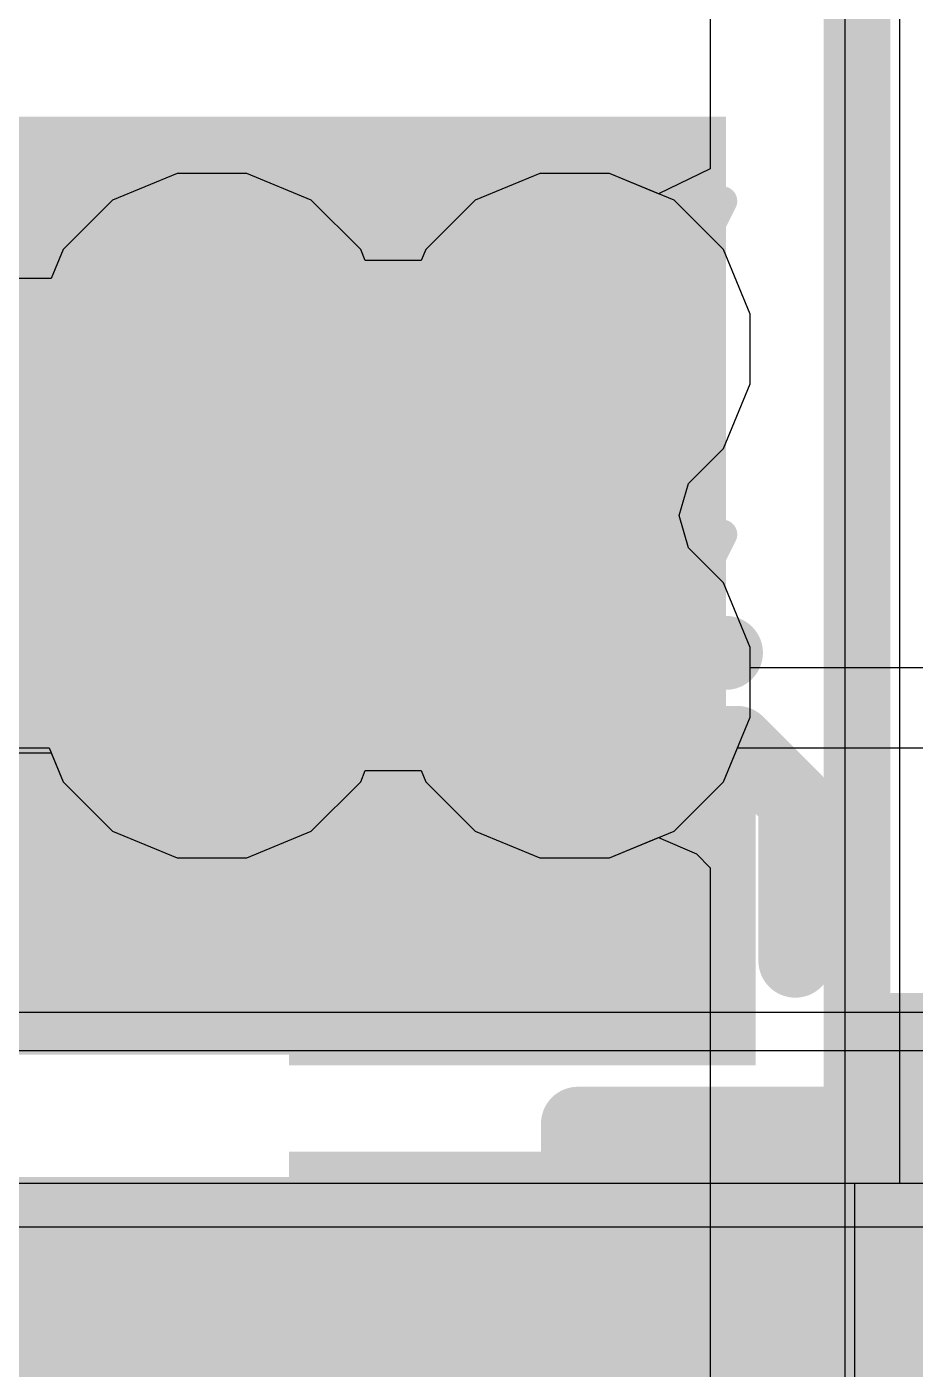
# Model space of a CAD drawing. Header units: inches. Extents: x -6 to 284, y -12 to 154.
# Drawn here: x 14.631 to 16.158, y -2.757 to -0.451 of the extents above; entities that cross this region are included whole.
import ezdxf

# ---------------------------------------------------------------- set-up
doc = ezdxf.new("R2010")
doc.units = ezdxf.units.IN
for name, color, linetype in [('Bottom Layer', 5, 'Continuous'), ('Bottom Overlay', 54, 'Continuous'), ('Bottom Paste', 16, 'Continuous'), ('Bottom Solder', 6, 'Continuous'), ('Drill Drawing', 1, 'Continuous'), ('GND-1', 16, 'Continuous'), ('GND-2', 90, 'Continuous'), ('GND-3', 216, 'Continuous'), ('GND-4', 54, 'Continuous'), ('PWR-1', 156, 'Continuous'), ('PWR-2', 130, 'Continuous'), ('Signal L1', 76, 'Continuous'), ('Signal L2', 6, 'Continuous'), ('Top Layer', 1, 'Continuous'), ('Top Overlay', 2, 'Continuous'), ('Top Paste', 8, 'Continuous'), ('Top Solder', 216, 'Continuous'), ('Via Holes', 16, 'Continuous')]:
    doc.layers.add(name, color=color, linetype=linetype)

# ---------------------------------------------------------------- blocks, each defined once
blk = doc.blocks.new('R___0402_38')
at = {"layer": 'Top Layer'}
for points in [[(-0.6985, -0.3175), (-0.6985, 0.3175), (-0.2412999999999999, 0.3175), (-0.2413, -0.3175)], [(0.2412999999999999, -0.3175), (0.2413, 0.3175), (0.6985, 0.3175), (0.6985, -0.3175)]]:
    blk.add_hatch(color=1, dxfattribs=at).paths.add_polyline_path(points)
at = {"layer": 'Top Paste'}
for points in [[(-0.6985, -0.3175), (-0.6985, 0.3175), (-0.2412999999999999, 0.3175), (-0.2413, -0.3175)], [(0.2412999999999999, -0.3175), (0.2413, 0.3175), (0.6985, 0.3175), (0.6985, -0.3175)]]:
    blk.add_hatch(color=8, dxfattribs=at).paths.add_polyline_path(points)
at = {"layer": 'Top Solder'}
for points in [[(-0.75350116, -0.37250116), (-0.75350116, 0.37250116), (-0.1862988399999999, 0.37250116), (-0.18629884, -0.37250116)], [(0.1862988399999999, -0.37250116), (0.18629884, 0.37250116), (0.75350116, 0.37250116), (0.75350116, -0.37250116)]]:
    blk.add_hatch(color=216, dxfattribs=at).paths.add_polyline_path(points)
at = {"layer": 'Top Overlay'}
for points in [[(-0.7874, 0.4064, 0.127, 0.127, 0), (0.7874, 0.4064, 0.127, 0.127, 0)], [(-0.7874, -0.4064, 0.127, 0.127, 0), (-0.7874, 0.4064, 0.127, 0.127, 0)], [(0.7874, -0.4064, 0.127, 0.127, 0), (0.7874, 0.4064, 0.127, 0.127, 0)], [(-0.7874, -0.4064, 0.127, 0.127, 0), (0.7874, -0.4064, 0.127, 0.127, 0)], [(-0.8128, -0.4318, 0.0032258, 0.0032258, 0), (0.8128, -0.4318, 0.0032258, 0.0032258, 0)]]:
    blk.add_lwpolyline(points, format="xyseb", dxfattribs=at)
for points in [[(-0.8191499999999999, 0.4064, 0.0635, 0.0635, 1), (-0.7556499999999999, 0.4064, 0.0635, 0.0635, 1)], [(-0.8191499999999999, 0.4064, 0.0635, 0.0635, 1), (-0.7556499999999999, 0.4064, 0.0635, 0.0635, 1)], [(0.7556499999999999, 0.4064, 0.0635, 0.0635, 1), (0.8191499999999999, 0.4064, 0.0635, 0.0635, 1)], [(0.7556499999999999, 0.4064, 0.0635, 0.0635, 1), (0.8191499999999999, 0.4064, 0.0635, 0.0635, 1)], [(-0.8191499999999999, -0.4064, 0.0635, 0.0635, 1), (-0.7556499999999999, -0.4064, 0.0635, 0.0635, 1)], [(-0.8191499999999999, -0.4064, 0.0635, 0.0635, 1), (-0.7556499999999999, -0.4064, 0.0635, 0.0635, 1)], [(0.7556499999999999, -0.4064, 0.0635, 0.0635, 1), (0.8191499999999999, -0.4064, 0.0635, 0.0635, 1)], [(0.7556499999999999, -0.4064, 0.0635, 0.0635, 1), (0.8191499999999999, -0.4064, 0.0635, 0.0635, 1)], [(-0.81360518, -0.4318, 0.0016129, 0.0016129, 1), (-0.8119948199999999, -0.4318, 0.0016129, 0.0016129, 1)], [(0.8119948199999999, -0.4318, 0.0016129, 0.0016129, 1), (0.81360518, -0.4318, 0.0016129, 0.0016129, 1)]]:
    blk.add_lwpolyline(points, format="xyseb", close=True, dxfattribs=at)
blk = doc.blocks.new('DFN1006_2L__B__D____________251')
at = {"layer": 'Top Layer'}
for points in [[(-0.5249925999999999, 0.3499993), (-0.1249934, 0.3499993), (-0.1249934, -0.3499993), (-0.5249925999999999, -0.3499993)], [(0.1249934, 0.3499993), (0.5249925999999999, 0.3499993), (0.5249925999999999, -0.3499993), (0.1249934, -0.3499993)]]:
    blk.add_hatch(color=1, dxfattribs=at).paths.add_polyline_path(points)
at = {"layer": 'Top Paste'}
for points in [[(-0.5249925999999999, 0.3499993), (-0.1249934, 0.3499993), (-0.1249934, -0.3499993), (-0.5249925999999999, -0.3499993)], [(0.1249934, 0.3499993), (0.5249925999999999, 0.3499993), (0.5249925999999999, -0.3499993), (0.1249934, -0.3499993)]]:
    blk.add_hatch(color=8, dxfattribs=at).paths.add_polyline_path(points)
at = {"layer": 'Top Solder'}
for points in [[(-0.5757926, 0.4007992999999999), (-0.07419339999999999, 0.4007992999999999), (-0.07419339999999999, -0.4007992999999999), (-0.5757926, -0.4007992999999999)], [(0.07419339999999999, 0.4007992999999999), (0.5757926, 0.4007992999999999), (0.5757926, -0.4007992999999999), (0.07419339999999999, -0.4007992999999999)]]:
    blk.add_hatch(color=216, dxfattribs=at).paths.add_polyline_path(points)
at = {"layer": 'Top Overlay'}
for points in [[(-0.6283451999999999, 0.3691382, 0.127, 0.127, 0), (-0.5283199999999999, 0.4691634, 0.127, 0.127, 0)], [(-0.498348, 0.4691634, 0.127, 0.127, 0), (-0.5283199999999999, 0.4691634, 0.127, 0.127, 0)], [(-0.254, 0.4691634, 0.127, 0.127, 0), (-0.498348, 0.4691634, 0.127, 0.127, 0)], [(0.498348, 0.4691634, 0.127, 0.127, 0), (0.254, 0.4691634, 0.127, 0.127, 0)], [(0.5283199999999999, 0.4691634, 0.127, 0.127, 0), (0.498348, 0.4691634, 0.127, 0.127, 0)], [(0.6283451999999999, 0.3691382, 0.127, 0.127, 0), (0.5283199999999999, 0.4691634, 0.127, 0.127, 0)], [(-0.6283451999999999, -0.3691382, 0.127, 0.127, 0), (-0.6283451999999999, 0.3691382, 0.127, 0.127, 0)], [(0.6283451999999999, -0.3691382, 0.127, 0.127, 0), (0.6283451999999999, 0.3691382, 0.127, 0.127, 0)], [(-0.782955, -0.4099813999999999, 0.127, 0.127, 0), (-0.782955, 0.3500374, 0.127, 0.127, 0)], [(0.782955, -0.4099813999999999, 0.127, 0.127, 0), (0.782955, 0.3500374, 0.127, 0.127, 0)], [(-0.5283199999999999, -0.4691634, 0.127, 0.127, 0), (-0.6283451999999999, -0.3691382, 0.127, 0.127, 0)], [(0.5283199999999999, -0.4691634, 0.127, 0.127, 0), (0.6283451999999999, -0.3691382, 0.127, 0.127, 0)], [(-0.254, -0.4691634, 0.127, 0.127, 0), (-0.5283199999999999, -0.4691634, 0.127, 0.127, 0)], [(0.5283199999999999, -0.4691634, 0.127, 0.127, 0), (0.254, -0.4691634, 0.127, 0.127, 0)]]:
    blk.add_lwpolyline(points, format="xyseb", dxfattribs=at)
for points in [[(-0.56007, 0.4691634, 0.0635, 0.0635, 1), (-0.49657, 0.4691634, 0.0635, 0.0635, 1)], [(-0.56007, 0.4691634, 0.0635, 0.0635, 1), (-0.49657, 0.4691634, 0.0635, 0.0635, 1)], [(-0.530098, 0.4691634, 0.0635, 0.0635, 1), (-0.466598, 0.4691634, 0.0635, 0.0635, 1)], [(-0.530098, 0.4691634, 0.0635, 0.0635, 1), (-0.466598, 0.4691634, 0.0635, 0.0635, 1)], [(-0.2857499999999999, 0.4691634, 0.0635, 0.0635, 1), (-0.22225, 0.4691634, 0.0635, 0.0635, 1)], [(0.22225, 0.4691634, 0.0635, 0.0635, 1), (0.2857499999999999, 0.4691634, 0.0635, 0.0635, 1)], [(0.466598, 0.4691634, 0.0635, 0.0635, 1), (0.530098, 0.4691634, 0.0635, 0.0635, 1)], [(0.466598, 0.4691634, 0.0635, 0.0635, 1), (0.530098, 0.4691634, 0.0635, 0.0635, 1)], [(0.49657, 0.4691634, 0.0635, 0.0635, 1), (0.56007, 0.4691634, 0.0635, 0.0635, 1)], [(0.49657, 0.4691634, 0.0635, 0.0635, 1), (0.56007, 0.4691634, 0.0635, 0.0635, 1)], [(-0.6600952, 0.3691382, 0.0635, 0.0635, 1), (-0.5965951999999999, 0.3691382, 0.0635, 0.0635, 1)], [(-0.6600952, 0.3691382, 0.0635, 0.0635, 1), (-0.5965951999999999, 0.3691382, 0.0635, 0.0635, 1)], [(0.5965951999999999, 0.3691382, 0.0635, 0.0635, 1), (0.6600952, 0.3691382, 0.0635, 0.0635, 1)], [(0.5965951999999999, 0.3691382, 0.0635, 0.0635, 1), (0.6600952, 0.3691382, 0.0635, 0.0635, 1)], [(-0.8147049999999999, 0.3500374, 0.0635, 0.0635, 1), (-0.751205, 0.3500374, 0.0635, 0.0635, 1)], [(0.751205, 0.3500374, 0.0635, 0.0635, 1), (0.8147049999999999, 0.3500374, 0.0635, 0.0635, 1)], [(-0.6600952, -0.3691382, 0.0635, 0.0635, 1), (-0.5965951999999999, -0.3691382, 0.0635, 0.0635, 1)], [(-0.6600952, -0.3691382, 0.0635, 0.0635, 1), (-0.5965951999999999, -0.3691382, 0.0635, 0.0635, 1)], [(0.5965951999999999, -0.3691382, 0.0635, 0.0635, 1), (0.6600952, -0.3691382, 0.0635, 0.0635, 1)], [(0.5965951999999999, -0.3691382, 0.0635, 0.0635, 1), (0.6600952, -0.3691382, 0.0635, 0.0635, 1)], [(-0.8147049999999999, -0.4099813999999999, 0.0635, 0.0635, 1), (-0.751205, -0.4099813999999999, 0.0635, 0.0635, 1)], [(0.751205, -0.4099813999999999, 0.0635, 0.0635, 1), (0.8147049999999999, -0.4099813999999999, 0.0635, 0.0635, 1)], [(-0.56007, -0.4691634, 0.0635, 0.0635, 1), (-0.49657, -0.4691634, 0.0635, 0.0635, 1)], [(-0.56007, -0.4691634, 0.0635, 0.0635, 1), (-0.49657, -0.4691634, 0.0635, 0.0635, 1)], [(-0.2857499999999999, -0.4691634, 0.0635, 0.0635, 1), (-0.22225, -0.4691634, 0.0635, 0.0635, 1)], [(0.22225, -0.4691634, 0.0635, 0.0635, 1), (0.2857499999999999, -0.4691634, 0.0635, 0.0635, 1)], [(0.49657, -0.4691634, 0.0635, 0.0635, 1), (0.56007, -0.4691634, 0.0635, 0.0635, 1)], [(0.49657, -0.4691634, 0.0635, 0.0635, 1), (0.56007, -0.4691634, 0.0635, 0.0635, 1)]]:
    blk.add_lwpolyline(points, format="xyseb", close=True, dxfattribs=at)
blk = doc.blocks.new('C___0402_B_426')
at = {"layer": 'Bottom Layer'}
for points in [[(-0.2413, 0.3175), (-0.2412999999999999, -0.3175), (-0.6985, -0.3175), (-0.6985, 0.3175)], [(0.6985, 0.3175), (0.6985, -0.3175), (0.2413, -0.3175), (0.2412999999999999, 0.3175)]]:
    blk.add_hatch(color=5, dxfattribs=at).paths.add_polyline_path(points)
at = {"layer": 'Bottom Paste'}
for points in [[(-0.2413, 0.3175), (-0.2412999999999999, -0.3175), (-0.6985, -0.3175), (-0.6985, 0.3175)], [(0.6985, 0.3175), (0.6985, -0.3175), (0.2413, -0.3175), (0.2412999999999999, 0.3175)]]:
    blk.add_hatch(color=16, dxfattribs=at).paths.add_polyline_path(points)
at = {"layer": 'Bottom Solder'}
for points in [[(-0.18130012, 0.37749988), (-0.18130012, -0.37749988), (-0.7584998799999999, -0.37749988), (-0.7584998799999999, 0.37749988)], [(0.7584998799999999, 0.37749988), (0.7584998799999999, -0.37749988), (0.18130012, -0.37749988), (0.18130012, 0.37749988)]]:
    blk.add_hatch(color=6, dxfattribs=at).paths.add_polyline_path(points)
at = {"layer": 'Bottom Overlay'}
for points in [[(-0.27940254, 0.40640254, 0.127, 0.127, 0), (-0.7874, 0.4064, 0.127, 0.127, 0)], [(-0.7874, 0.4064, 0.127, 0.127, 0), (-0.7874, -0.4064, 0.127, 0.127, 0)], [(0.27940254, 0.40640254, 0.127, 0.127, 0), (0.7874, 0.4064, 0.127, 0.127, 0)], [(0.7874, 0.4064, 0.127, 0.127, 0), (0.7874, -0.4064, 0.127, 0.127, 0)], [(-0.7874, -0.4064, 0.127, 0.127, 0), (-0.27940254, -0.40640254, 0.127, 0.127, 0)], [(0.7874, -0.4064, 0.127, 0.127, 0), (0.27940254, -0.40640254, 0.127, 0.127, 0)]]:
    blk.add_lwpolyline(points, format="xyseb", dxfattribs=at)
for points in [[(-0.8191499999999999, 0.4064, 0.0635, 0.0635, 1), (-0.7556499999999999, 0.4064, 0.0635, 0.0635, 1)], [(-0.8191499999999999, 0.4064, 0.0635, 0.0635, 1), (-0.7556499999999999, 0.4064, 0.0635, 0.0635, 1)], [(-0.31115254, 0.40640254, 0.0635, 0.0635, 1), (-0.24765254, 0.40640254, 0.0635, 0.0635, 1)], [(0.24765254, 0.40640254, 0.0635, 0.0635, 1), (0.31115254, 0.40640254, 0.0635, 0.0635, 1)], [(0.7556499999999999, 0.4064, 0.0635, 0.0635, 1), (0.8191499999999999, 0.4064, 0.0635, 0.0635, 1)], [(0.7556499999999999, 0.4064, 0.0635, 0.0635, 1), (0.8191499999999999, 0.4064, 0.0635, 0.0635, 1)], [(-0.8191499999999999, -0.4064, 0.0635, 0.0635, 1), (-0.7556499999999999, -0.4064, 0.0635, 0.0635, 1)], [(-0.8191499999999999, -0.4064, 0.0635, 0.0635, 1), (-0.7556499999999999, -0.4064, 0.0635, 0.0635, 1)], [(-0.31115254, -0.40640254, 0.0635, 0.0635, 1), (-0.24765254, -0.40640254, 0.0635, 0.0635, 1)], [(0.24765254, -0.40640254, 0.0635, 0.0635, 1), (0.31115254, -0.40640254, 0.0635, 0.0635, 1)], [(0.7556499999999999, -0.4064, 0.0635, 0.0635, 1), (0.8191499999999999, -0.4064, 0.0635, 0.0635, 1)], [(0.7556499999999999, -0.4064, 0.0635, 0.0635, 1), (0.8191499999999999, -0.4064, 0.0635, 0.0635, 1)]]:
    blk.add_lwpolyline(points, format="xyseb", close=True, dxfattribs=at)

msp = doc.modelspace()

# ---------------------------------------------------------------- hatches: boundary and pattern name
at = {"layer": 'Bottom Layer'}
h = msp.add_hatch(color=5, dxfattribs=at)
edge = h.paths.add_edge_path()
edge.add_arc((14.94904808, -1.00405184), 0.1999996, 0, 360)
h = msp.add_hatch(color=5, dxfattribs=at)
edge = h.paths.add_edge_path()
edge.add_arc((15.57246314, -1.00405184), 0.1999996, 0, 360)
h = msp.add_hatch(color=5, dxfattribs=at)
edge = h.paths.add_edge_path()
edge.add_arc((14.94904808, -1.5766669), 0.1999996, 0, 360)
h = msp.add_hatch(color=5, dxfattribs=at)
edge = h.paths.add_edge_path()
edge.add_arc((15.57246314, -1.5766669), 0.1999996, 0, 360)
at = {"layer": 'GND-1'}
h = msp.add_hatch(color=16, dxfattribs=at)
edge = h.paths.add_edge_path()
edge.add_arc((14.94904808, -1.00405184), 0.1999996, 0, 360)
h = msp.add_hatch(color=16, dxfattribs=at)
edge = h.paths.add_edge_path()
edge.add_arc((15.57246314, -1.00405184), 0.1999996, 0, 360)
h = msp.add_hatch(color=16, dxfattribs=at)
edge = h.paths.add_edge_path()
edge.add_arc((14.94904808, -1.5766669), 0.1999996, 0, 360)
h = msp.add_hatch(color=16, dxfattribs=at)
edge = h.paths.add_edge_path()
edge.add_arc((15.57246314, -1.5766669), 0.1999996, 0, 360)
at = {"layer": 'GND-2'}
h = msp.add_hatch(color=90, dxfattribs=at)
edge = h.paths.add_edge_path()
edge.add_arc((14.94904808, -1.00405184), 0.1999996, 0, 360)
h = msp.add_hatch(color=90, dxfattribs=at)
edge = h.paths.add_edge_path()
edge.add_arc((15.57246314, -1.00405184), 0.1999996, 0, 360)
h = msp.add_hatch(color=90, dxfattribs=at)
edge = h.paths.add_edge_path()
edge.add_arc((14.94904808, -1.5766669), 0.1999996, 0, 360)
h = msp.add_hatch(color=90, dxfattribs=at)
edge = h.paths.add_edge_path()
edge.add_arc((15.57246314, -1.5766669), 0.1999996, 0, 360)
at = {"layer": 'GND-3'}
h = msp.add_hatch(color=216, dxfattribs=at)
edge = h.paths.add_edge_path()
edge.add_arc((14.94904808, -1.00405184), 0.1999996, 0, 360)
h = msp.add_hatch(color=216, dxfattribs=at)
edge = h.paths.add_edge_path()
edge.add_arc((15.57246314, -1.00405184), 0.1999996, 0, 360)
h = msp.add_hatch(color=216, dxfattribs=at)
edge = h.paths.add_edge_path()
edge.add_arc((14.94904808, -1.5766669), 0.1999996, 0, 360)
h = msp.add_hatch(color=216, dxfattribs=at)
edge = h.paths.add_edge_path()
edge.add_arc((15.57246314, -1.5766669), 0.1999996, 0, 360)
at = {"layer": 'GND-4'}
h = msp.add_hatch(color=54, dxfattribs=at)
edge = h.paths.add_edge_path()
edge.add_arc((14.94904808, -1.00405184), 0.1999996, 0, 360)
h = msp.add_hatch(color=54, dxfattribs=at)
edge = h.paths.add_edge_path()
edge.add_arc((15.57246314, -1.00405184), 0.1999996, 0, 360)
h = msp.add_hatch(color=54, dxfattribs=at)
edge = h.paths.add_edge_path()
edge.add_arc((14.94904808, -1.5766669), 0.1999996, 0, 360)
h = msp.add_hatch(color=54, dxfattribs=at)
edge = h.paths.add_edge_path()
edge.add_arc((15.57246314, -1.5766669), 0.1999996, 0, 360)
at = {"layer": 'PWR-1'}
h = msp.add_hatch(color=156, dxfattribs=at)
edge = h.paths.add_edge_path()
edge.add_arc((14.94904808, -1.00405184), 0.1999996, 0, 360)
h = msp.add_hatch(color=156, dxfattribs=at)
edge = h.paths.add_edge_path()
edge.add_arc((15.57246314, -1.00405184), 0.1999996, 0, 360)
h = msp.add_hatch(color=156, dxfattribs=at)
edge = h.paths.add_edge_path()
edge.add_arc((14.94904808, -1.5766669), 0.1999996, 0, 360)
h = msp.add_hatch(color=156, dxfattribs=at)
edge = h.paths.add_edge_path()
edge.add_arc((15.57246314, -1.5766669), 0.1999996, 0, 360)
at = {"layer": 'PWR-2'}
h = msp.add_hatch(color=130, dxfattribs=at)
edge = h.paths.add_edge_path()
edge.add_arc((14.94904808, -1.00405184), 0.1999996, 0, 360)
h = msp.add_hatch(color=130, dxfattribs=at)
edge = h.paths.add_edge_path()
edge.add_arc((15.57246314, -1.00405184), 0.1999996, 0, 360)
h = msp.add_hatch(color=130, dxfattribs=at)
edge = h.paths.add_edge_path()
edge.add_arc((14.94904808, -1.5766669), 0.1999996, 0, 360)
h = msp.add_hatch(color=130, dxfattribs=at)
edge = h.paths.add_edge_path()
edge.add_arc((15.57246314, -1.5766669), 0.1999996, 0, 360)
at = {"layer": 'Signal L1'}
h = msp.add_hatch(color=76, dxfattribs=at)
edge = h.paths.add_edge_path()
edge.add_arc((14.94904808, -1.00405184), 0.1999996, 0, 360)
h = msp.add_hatch(color=76, dxfattribs=at)
edge = h.paths.add_edge_path()
edge.add_arc((15.57246314, -1.00405184), 0.1999996, 0, 360)
h = msp.add_hatch(color=76, dxfattribs=at)
edge = h.paths.add_edge_path()
edge.add_arc((14.94904808, -1.5766669), 0.1999996, 0, 360)
h = msp.add_hatch(color=76, dxfattribs=at)
edge = h.paths.add_edge_path()
edge.add_arc((15.57246314, -1.5766669), 0.1999996, 0, 360)
at = {"layer": 'Signal L2'}
h = msp.add_hatch(color=6, dxfattribs=at)
edge = h.paths.add_edge_path()
edge.add_arc((14.94904808, -1.00405184), 0.1999996, 0, 360)
h = msp.add_hatch(color=6, dxfattribs=at)
edge = h.paths.add_edge_path()
edge.add_arc((15.57246314, -1.00405184), 0.1999996, 0, 360)
h = msp.add_hatch(color=6, dxfattribs=at)
edge = h.paths.add_edge_path()
edge.add_arc((14.94904808, -1.5766669), 0.1999996, 0, 360)
h = msp.add_hatch(color=6, dxfattribs=at)
edge = h.paths.add_edge_path()
edge.add_arc((15.57246314, -1.5766669), 0.1999996, 0, 360)
at = {"layer": 'Top Layer'}
for points in [[(11.31643914, -2.21672658), (15.83244738, -2.21672658), (15.83244738, -0.6047206599999999), (11.31643914, -0.6047206599999999)], [(11.31643914, -3.912626159999999), (15.83244738, -3.912626159999999), (15.83244738, -2.4268176), (11.31643914, -2.4268176)]]:
    msp.add_hatch(color=1, dxfattribs=at).paths.add_polyline_path(points)
h = msp.add_hatch(color=1, dxfattribs=at)
edge = h.paths.add_edge_path()
edge.add_arc((14.94904808, -1.00405184), 0.1999996, 0, 360)
h = msp.add_hatch(color=1, dxfattribs=at)
edge = h.paths.add_edge_path()
edge.add_arc((15.57246314, -1.00405184), 0.1999996, 0, 360)
h = msp.add_hatch(color=1, dxfattribs=at)
edge = h.paths.add_edge_path()
edge.add_arc((14.94904808, -1.5766669), 0.1999996, 0, 360)
h = msp.add_hatch(color=1, dxfattribs=at)
edge = h.paths.add_edge_path()
edge.add_arc((15.57246314, -1.5766669), 0.1999996, 0, 360)
at = {"layer": 'Via Holes'}
h = msp.add_hatch(color=7, dxfattribs=at)
edge = h.paths.add_edge_path()
edge.add_arc((14.94904808, -1.00405184), 0.0999998, 0, 360)
h = msp.add_hatch(color=7, dxfattribs=at)
edge = h.paths.add_edge_path()
edge.add_arc((15.57246314, -1.00405184), 0.0999998, 0, 360)
h = msp.add_hatch(color=7, dxfattribs=at)
edge = h.paths.add_edge_path()
edge.add_arc((14.94904808, -1.5766669), 0.0999998, 0, 360)
h = msp.add_hatch(color=7, dxfattribs=at)
edge = h.paths.add_edge_path()
edge.add_arc((15.57246314, -1.5766669), 0.0999998, 0, 360)

# ---------------------------------------------------------------- linework, layer by layer
at = {"layer": 'Bottom Layer'}
for p, q in [((14.88905582, -0.70245224), (14.77820514, -0.74836782)), ((15.00904034, -0.70245224), (14.88905582, -0.70245224)), ((15.11989102, -0.74836782), (15.00904034, -0.70245224)), ((15.51247088, -0.70245224), (15.4016202, -0.74836782)), ((15.6324554, -0.70245224), (15.51247088, -0.70245224)), ((15.74330608, -0.74836782), (15.6324554, -0.70245224)), ((14.77820514, -0.74836782), (14.69336406, -0.8332088999999999)), ((15.2047321, -0.8332088999999999), (15.11989102, -0.74836782)), ((15.4016202, -0.74836782), (15.31677912, -0.8332088999999999)), ((15.82814716, -0.8332088999999999), (15.74330608, -0.74836782)), ((14.69336406, -0.8332088999999999), (14.6727545, -0.8829675)), ((15.21264166, -0.85230716), (15.2047321, -0.8332088999999999)), ((15.30886956, -0.85230716), (15.21264166, -0.85230716)), ((15.31677912, -0.8332088999999999), (15.30886956, -0.85230716)), ((15.87406274, -0.9440595799999999), (15.82814716, -0.8332088999999999)), ((14.6727545, -0.8829675), (14.5765266, -0.8829675)), ((15.87406274, -1.0640441), (15.87406274, -0.9440595799999999)), ((15.82814716, -1.17489478), (15.87406274, -1.0640441)), ((15.7680406, -1.23500134), (15.82814716, -1.17489478)), ((15.75211734, -1.2903581), (15.7680406, -1.23500134)), ((15.7680406, -1.3457174), (15.75211734, -1.2903581)), ((15.82814716, -1.40582396), (15.7680406, -1.3457174)), ((15.87406274, -1.51667464), (15.82814716, -1.40582396)), ((15.87406274, -1.5519781), (15.87406274, -1.51667464)), ((16.36888014, -1.5519781), (15.87406274, -1.5519781)), ((14.5799683, -1.6894429), (14.6693128, -1.6894429)), ((14.6693128, -1.6894429), (14.69336406, -1.74750984)), ((15.82814716, -1.74750984), (15.85219842, -1.6894429)), ((15.85219842, -1.6894429), (19.87471514, -1.6894429)), ((15.2047321, -1.74750984), (15.21264166, -1.72841158)), ((15.21264166, -1.72841158), (15.30886956, -1.72841158)), ((15.30886956, -1.72841158), (15.31677912, -1.74750984)), ((14.69336406, -1.74750984), (14.77820514, -1.83235092)), ((15.11989102, -1.83235092), (15.2047321, -1.74750984)), ((15.31677912, -1.74750984), (15.4016202, -1.83235092)), ((15.74330608, -1.83235092), (15.82814716, -1.74750984)), ((14.77820514, -1.83235092), (14.88905582, -1.8782665)), ((15.00904034, -1.8782665), (15.11989102, -1.83235092)), ((15.4016202, -1.83235092), (15.51247088, -1.8782665)), ((15.6324554, -1.8782665), (15.74330608, -1.83235092)), ((14.88905582, -1.8782665), (15.00904034, -1.8782665)), ((15.51247088, -1.8782665), (15.6324554, -1.8782665))]:
    msp.add_line(p, q, dxfattribs=at)
at = {"layer": 'Drill Drawing'}
for points in [[(14.69504808, -0.7500518399999999, 0.0508, 0.0508, 0), (15.20304808, -0.7500518399999999, 0.0508, 0.0508, 0)], [(14.69504808, -0.7500518399999999, 0.0508, 0.0508, 0), (14.94904808, -1.25805184, 0.0508, 0.0508, 0)], [(14.94904808, -1.25805184, 0.0508, 0.0508, 0), (15.20304808, -0.7500518399999999, 0.0508, 0.0508, 0)], [(15.31846314, -0.7500518399999999, 0.0508, 0.0508, 0), (15.82646314, -0.7500518399999999, 0.0508, 0.0508, 0)], [(15.31846314, -0.7500518399999999, 0.0508, 0.0508, 0), (15.57246314, -1.25805184, 0.0508, 0.0508, 0)], [(15.57246314, -1.25805184, 0.0508, 0.0508, 0), (15.82646314, -0.7500518399999999, 0.0508, 0.0508, 0)], [(14.69504808, -1.3226669, 0.0508, 0.0508, 0), (15.20304808, -1.3226669, 0.0508, 0.0508, 0)], [(14.69504808, -1.3226669, 0.0508, 0.0508, 0), (14.94904808, -1.8306669, 0.0508, 0.0508, 0)], [(14.94904808, -1.8306669, 0.0508, 0.0508, 0), (15.20304808, -1.3226669, 0.0508, 0.0508, 0)], [(15.31846314, -1.3226669, 0.0508, 0.0508, 0), (15.82646314, -1.3226669, 0.0508, 0.0508, 0)], [(15.31846314, -1.3226669, 0.0508, 0.0508, 0), (15.57246314, -1.8306669, 0.0508, 0.0508, 0)], [(15.57246314, -1.8306669, 0.0508, 0.0508, 0), (15.82646314, -1.3226669, 0.0508, 0.0508, 0)]]:
    msp.add_lwpolyline(points, format="xyseb", dxfattribs=at)
for points in [[(14.68234808, -0.7500518399999999, 0.0254, 0.0254, 1), (14.70774808, -0.7500518399999999, 0.0254, 0.0254, 1)], [(14.68234808, -0.7500518399999999, 0.0254, 0.0254, 1), (14.70774808, -0.7500518399999999, 0.0254, 0.0254, 1)], [(15.19034808, -0.7500518399999999, 0.0254, 0.0254, 1), (15.21574808, -0.7500518399999999, 0.0254, 0.0254, 1)], [(15.19034808, -0.7500518399999999, 0.0254, 0.0254, 1), (15.21574808, -0.7500518399999999, 0.0254, 0.0254, 1)], [(15.30576314, -0.7500518399999999, 0.0254, 0.0254, 1), (15.33116314, -0.7500518399999999, 0.0254, 0.0254, 1)], [(15.30576314, -0.7500518399999999, 0.0254, 0.0254, 1), (15.33116314, -0.7500518399999999, 0.0254, 0.0254, 1)], [(15.81376314, -0.7500518399999999, 0.0254, 0.0254, 1), (15.83916314, -0.7500518399999999, 0.0254, 0.0254, 1)], [(15.81376314, -0.7500518399999999, 0.0254, 0.0254, 1), (15.83916314, -0.7500518399999999, 0.0254, 0.0254, 1)], [(14.93634808, -1.25805184, 0.0254, 0.0254, 1), (14.96174808, -1.25805184, 0.0254, 0.0254, 1)], [(14.93634808, -1.25805184, 0.0254, 0.0254, 1), (14.96174808, -1.25805184, 0.0254, 0.0254, 1)], [(15.55976314, -1.25805184, 0.0254, 0.0254, 1), (15.58516314, -1.25805184, 0.0254, 0.0254, 1)], [(15.55976314, -1.25805184, 0.0254, 0.0254, 1), (15.58516314, -1.25805184, 0.0254, 0.0254, 1)], [(14.68234808, -1.3226669, 0.0254, 0.0254, 1), (14.70774808, -1.3226669, 0.0254, 0.0254, 1)], [(14.68234808, -1.3226669, 0.0254, 0.0254, 1), (14.70774808, -1.3226669, 0.0254, 0.0254, 1)], [(15.19034808, -1.3226669, 0.0254, 0.0254, 1), (15.21574808, -1.3226669, 0.0254, 0.0254, 1)], [(15.19034808, -1.3226669, 0.0254, 0.0254, 1), (15.21574808, -1.3226669, 0.0254, 0.0254, 1)], [(15.30576314, -1.3226669, 0.0254, 0.0254, 1), (15.33116314, -1.3226669, 0.0254, 0.0254, 1)], [(15.30576314, -1.3226669, 0.0254, 0.0254, 1), (15.33116314, -1.3226669, 0.0254, 0.0254, 1)], [(15.81376314, -1.3226669, 0.0254, 0.0254, 1), (15.83916314, -1.3226669, 0.0254, 0.0254, 1)], [(15.81376314, -1.3226669, 0.0254, 0.0254, 1), (15.83916314, -1.3226669, 0.0254, 0.0254, 1)], [(14.93634808, -1.8306669, 0.0254, 0.0254, 1), (14.96174808, -1.8306669, 0.0254, 0.0254, 1)], [(14.93634808, -1.8306669, 0.0254, 0.0254, 1), (14.96174808, -1.8306669, 0.0254, 0.0254, 1)], [(15.55976314, -1.8306669, 0.0254, 0.0254, 1), (15.58516314, -1.8306669, 0.0254, 0.0254, 1)], [(15.55976314, -1.8306669, 0.0254, 0.0254, 1), (15.58516314, -1.8306669, 0.0254, 0.0254, 1)]]:
    msp.add_lwpolyline(points, format="xyseb", close=True, dxfattribs=at)
at = {"layer": 'GND-1'}
for p, q in [((14.88905582, -0.70245224), (14.77820514, -0.74836782)), ((15.00904034, -0.70245224), (14.88905582, -0.70245224)), ((15.11989102, -0.74836782), (15.00904034, -0.70245224)), ((15.51247088, -0.70245224), (15.4016202, -0.74836782)), ((15.6324554, -0.70245224), (15.51247088, -0.70245224)), ((15.74330608, -0.74836782), (15.6324554, -0.70245224)), ((14.77820514, -0.74836782), (14.69336406, -0.8332088999999999)), ((15.2047321, -0.8332088999999999), (15.11989102, -0.74836782)), ((15.4016202, -0.74836782), (15.31677912, -0.8332088999999999)), ((15.82814716, -0.8332088999999999), (15.74330608, -0.74836782)), ((14.69336406, -0.8332088999999999), (14.6727545, -0.8829675)), ((15.21264166, -0.85230716), (15.2047321, -0.8332088999999999)), ((15.30886956, -0.85230716), (15.21264166, -0.85230716)), ((15.31677912, -0.8332088999999999), (15.30886956, -0.85230716)), ((15.87406274, -0.9440595799999999), (15.82814716, -0.8332088999999999)), ((14.6727545, -0.8829675), (14.5765266, -0.8829675)), ((15.87406274, -1.0640441), (15.87406274, -0.9440595799999999)), ((15.82814716, -1.17489478), (15.87406274, -1.0640441)), ((15.7680406, -1.23500134), (15.82814716, -1.17489478)), ((15.75211734, -1.2903581), (15.7680406, -1.23500134)), ((15.7680406, -1.3457174), (15.75211734, -1.2903581)), ((15.82814716, -1.40582396), (15.7680406, -1.3457174)), ((15.87406274, -1.51667464), (15.82814716, -1.40582396)), ((15.87406274, -1.63665916), (15.87406274, -1.51667464)), ((15.82814716, -1.74750984), (15.87406274, -1.63665916)), ((14.5765266, -1.69775124), (14.6727545, -1.69775124)), ((14.6727545, -1.69775124), (14.69336406, -1.74750984)), ((15.2047321, -1.74750984), (15.21264166, -1.72841158)), ((15.21264166, -1.72841158), (15.30886956, -1.72841158)), ((15.30886956, -1.72841158), (15.31677912, -1.74750984)), ((14.69336406, -1.74750984), (14.77820514, -1.83235092)), ((15.11989102, -1.83235092), (15.2047321, -1.74750984)), ((15.31677912, -1.74750984), (15.4016202, -1.83235092)), ((15.74330608, -1.83235092), (15.82814716, -1.74750984)), ((14.77820514, -1.83235092), (14.88905582, -1.8782665)), ((15.00904034, -1.8782665), (15.11989102, -1.83235092)), ((15.4016202, -1.83235092), (15.51247088, -1.8782665)), ((15.6324554, -1.8782665), (15.74330608, -1.83235092)), ((14.88905582, -1.8782665), (15.00904034, -1.8782665)), ((15.51247088, -1.8782665), (15.6324554, -1.8782665))]:
    msp.add_line(p, q, dxfattribs=at)
at = {"layer": 'GND-2'}
for p, q in [((14.88905582, -0.70245224), (14.77820514, -0.74836782)), ((15.00904034, -0.70245224), (14.88905582, -0.70245224)), ((15.11989102, -0.74836782), (15.00904034, -0.70245224)), ((15.51247088, -0.70245224), (15.4016202, -0.74836782)), ((15.6324554, -0.70245224), (15.51247088, -0.70245224)), ((15.74330608, -0.74836782), (15.6324554, -0.70245224)), ((14.77820514, -0.74836782), (14.69336406, -0.8332088999999999)), ((15.2047321, -0.8332088999999999), (15.11989102, -0.74836782)), ((15.4016202, -0.74836782), (15.31677912, -0.8332088999999999)), ((15.82814716, -0.8332088999999999), (15.74330608, -0.74836782)), ((14.69336406, -0.8332088999999999), (14.6727545, -0.8829675)), ((15.21264166, -0.85230716), (15.2047321, -0.8332088999999999)), ((15.30886956, -0.85230716), (15.21264166, -0.85230716)), ((15.31677912, -0.8332088999999999), (15.30886956, -0.85230716)), ((15.87406274, -0.9440595799999999), (15.82814716, -0.8332088999999999)), ((14.6727545, -0.8829675), (14.5765266, -0.8829675)), ((15.87406274, -1.0640441), (15.87406274, -0.9440595799999999)), ((15.82814716, -1.17489478), (15.87406274, -1.0640441)), ((15.7680406, -1.23500134), (15.82814716, -1.17489478)), ((15.75211734, -1.2903581), (15.7680406, -1.23500134)), ((15.7680406, -1.3457174), (15.75211734, -1.2903581)), ((15.82814716, -1.40582396), (15.7680406, -1.3457174)), ((15.87406274, -1.51667464), (15.82814716, -1.40582396)), ((15.87406274, -1.63665916), (15.87406274, -1.51667464)), ((15.82814716, -1.74750984), (15.87406274, -1.63665916)), ((14.5765266, -1.69775124), (14.6727545, -1.69775124)), ((14.6727545, -1.69775124), (14.69336406, -1.74750984)), ((15.2047321, -1.74750984), (15.21264166, -1.72841158)), ((15.21264166, -1.72841158), (15.30886956, -1.72841158)), ((15.30886956, -1.72841158), (15.31677912, -1.74750984)), ((14.69336406, -1.74750984), (14.77820514, -1.83235092)), ((15.11989102, -1.83235092), (15.2047321, -1.74750984)), ((15.31677912, -1.74750984), (15.4016202, -1.83235092)), ((15.74330608, -1.83235092), (15.82814716, -1.74750984)), ((14.77820514, -1.83235092), (14.88905582, -1.8782665)), ((15.00904034, -1.8782665), (15.11989102, -1.83235092)), ((15.4016202, -1.83235092), (15.51247088, -1.8782665)), ((15.6324554, -1.8782665), (15.74330608, -1.83235092)), ((14.88905582, -1.8782665), (15.00904034, -1.8782665)), ((15.51247088, -1.8782665), (15.6324554, -1.8782665))]:
    msp.add_line(p, q, dxfattribs=at)
at = {"layer": 'GND-3'}
for p, q in [((14.88905582, -0.70245224), (14.77820514, -0.74836782)), ((15.00904034, -0.70245224), (14.88905582, -0.70245224)), ((15.11989102, -0.74836782), (15.00904034, -0.70245224)), ((15.51247088, -0.70245224), (15.4016202, -0.74836782)), ((15.6324554, -0.70245224), (15.51247088, -0.70245224)), ((15.74330608, -0.74836782), (15.6324554, -0.70245224)), ((14.77820514, -0.74836782), (14.69336406, -0.8332088999999999)), ((15.2047321, -0.8332088999999999), (15.11989102, -0.74836782)), ((15.4016202, -0.74836782), (15.31677912, -0.8332088999999999)), ((15.82814716, -0.8332088999999999), (15.74330608, -0.74836782)), ((14.69336406, -0.8332088999999999), (14.6727545, -0.8829675)), ((15.21264166, -0.85230716), (15.2047321, -0.8332088999999999)), ((15.30886956, -0.85230716), (15.21264166, -0.85230716)), ((15.31677912, -0.8332088999999999), (15.30886956, -0.85230716)), ((15.87406274, -0.9440595799999999), (15.82814716, -0.8332088999999999)), ((14.6727545, -0.8829675), (14.5765266, -0.8829675)), ((15.87406274, -1.0640441), (15.87406274, -0.9440595799999999)), ((15.82814716, -1.17489478), (15.87406274, -1.0640441)), ((15.7680406, -1.23500134), (15.82814716, -1.17489478)), ((15.75211734, -1.2903581), (15.7680406, -1.23500134)), ((15.7680406, -1.3457174), (15.75211734, -1.2903581)), ((15.82814716, -1.40582396), (15.7680406, -1.3457174)), ((15.87406274, -1.51667464), (15.82814716, -1.40582396)), ((15.87406274, -1.63665916), (15.87406274, -1.51667464)), ((15.82814716, -1.74750984), (15.87406274, -1.63665916)), ((14.5765266, -1.69775124), (14.6727545, -1.69775124)), ((14.6727545, -1.69775124), (14.69336406, -1.74750984)), ((15.2047321, -1.74750984), (15.21264166, -1.72841158)), ((15.21264166, -1.72841158), (15.30886956, -1.72841158)), ((15.30886956, -1.72841158), (15.31677912, -1.74750984)), ((14.69336406, -1.74750984), (14.77820514, -1.83235092)), ((15.11989102, -1.83235092), (15.2047321, -1.74750984)), ((15.31677912, -1.74750984), (15.4016202, -1.83235092)), ((15.74330608, -1.83235092), (15.82814716, -1.74750984)), ((14.77820514, -1.83235092), (14.88905582, -1.8782665)), ((15.00904034, -1.8782665), (15.11989102, -1.83235092)), ((15.4016202, -1.83235092), (15.51247088, -1.8782665)), ((15.6324554, -1.8782665), (15.74330608, -1.83235092)), ((14.88905582, -1.8782665), (15.00904034, -1.8782665)), ((15.51247088, -1.8782665), (15.6324554, -1.8782665))]:
    msp.add_line(p, q, dxfattribs=at)
at = {"layer": 'GND-4'}
for p, q in [((14.88905582, -0.70245224), (14.77820514, -0.74836782)), ((15.00904034, -0.70245224), (14.88905582, -0.70245224)), ((15.11989102, -0.74836782), (15.00904034, -0.70245224)), ((15.51247088, -0.70245224), (15.4016202, -0.74836782)), ((15.6324554, -0.70245224), (15.51247088, -0.70245224)), ((15.74330608, -0.74836782), (15.6324554, -0.70245224)), ((14.77820514, -0.74836782), (14.69336406, -0.8332088999999999)), ((15.2047321, -0.8332088999999999), (15.11989102, -0.74836782)), ((15.4016202, -0.74836782), (15.31677912, -0.8332088999999999)), ((15.82814716, -0.8332088999999999), (15.74330608, -0.74836782)), ((14.69336406, -0.8332088999999999), (14.6727545, -0.8829675)), ((15.21264166, -0.85230716), (15.2047321, -0.8332088999999999)), ((15.30886956, -0.85230716), (15.21264166, -0.85230716)), ((15.31677912, -0.8332088999999999), (15.30886956, -0.85230716)), ((15.87406274, -0.9440595799999999), (15.82814716, -0.8332088999999999)), ((14.6727545, -0.8829675), (14.5765266, -0.8829675)), ((15.87406274, -1.0640441), (15.87406274, -0.9440595799999999)), ((15.82814716, -1.17489478), (15.87406274, -1.0640441)), ((15.7680406, -1.23500134), (15.82814716, -1.17489478)), ((15.75211734, -1.2903581), (15.7680406, -1.23500134)), ((15.7680406, -1.3457174), (15.75211734, -1.2903581)), ((15.82814716, -1.40582396), (15.7680406, -1.3457174)), ((15.87406274, -1.51667464), (15.82814716, -1.40582396)), ((15.87406274, -1.63665916), (15.87406274, -1.51667464)), ((15.82814716, -1.74750984), (15.87406274, -1.63665916)), ((14.5765266, -1.69775124), (14.6727545, -1.69775124)), ((14.6727545, -1.69775124), (14.69336406, -1.74750984)), ((15.2047321, -1.74750984), (15.21264166, -1.72841158)), ((15.21264166, -1.72841158), (15.30886956, -1.72841158)), ((15.30886956, -1.72841158), (15.31677912, -1.74750984)), ((14.69336406, -1.74750984), (14.77820514, -1.83235092)), ((15.11989102, -1.83235092), (15.2047321, -1.74750984)), ((15.31677912, -1.74750984), (15.4016202, -1.83235092)), ((15.74330608, -1.83235092), (15.82814716, -1.74750984)), ((14.77820514, -1.83235092), (14.88905582, -1.8782665)), ((15.00904034, -1.8782665), (15.11989102, -1.83235092)), ((15.4016202, -1.83235092), (15.51247088, -1.8782665)), ((15.6324554, -1.8782665), (15.74330608, -1.83235092)), ((14.88905582, -1.8782665), (15.00904034, -1.8782665)), ((15.51247088, -1.8782665), (15.6324554, -1.8782665))]:
    msp.add_line(p, q, dxfattribs=at)
at = {"layer": 'PWR-1'}
for p, q in [((17.28054202, -2.21008448), (10.98680302, -2.21008194)), ((11.9585994, -2.5122378), (17.40134696, -2.51224288))]:
    msp.add_line(p, q, dxfattribs=at)
at = {"layer": 'PWR-2'}
for p, q in [((17.2739812, -2.14380064), (10.98680302, -2.1437981)), ((11.8942993, -2.4370157), (17.42626182, -2.4370157))]:
    msp.add_line(p, q, dxfattribs=at)
at = {"layer": 'Signal L1'}
for p, q in [((15.80553862, 0.57999884), (15.80554116, -0.69444616)), ((14.88905582, -0.70245224), (14.77820514, -0.74836782)), ((15.00904034, -0.70245224), (14.88905582, -0.70245224)), ((15.11989102, -0.74836782), (15.00904034, -0.70245224)), ((15.51247088, -0.70245224), (15.4016202, -0.74836782)), ((15.6324554, -0.70245224), (15.51247088, -0.70245224)), ((15.71663862, -0.7373213599999999), (15.6324554, -0.70245224)), ((15.80554116, -0.69444616), (15.71663862, -0.7373213599999999)), ((14.77820514, -0.74836782), (14.69336406, -0.8332088999999999)), ((15.2047321, -0.8332088999999999), (15.11989102, -0.74836782)), ((15.4016202, -0.74836782), (15.31677912, -0.8332088999999999)), ((14.69336406, -0.8332088999999999), (14.6727545, -0.8829675)), ((15.21264166, -0.85230716), (15.2047321, -0.8332088999999999)), ((15.30886956, -0.85230716), (15.21264166, -0.85230716)), ((15.31677912, -0.8332088999999999), (15.30886956, -0.85230716)), ((14.6727545, -0.8829675), (14.5765266, -0.8829675)), ((14.5765266, -1.69775124), (14.6727545, -1.69775124)), ((14.6727545, -1.69775124), (14.69336406, -1.74750984)), ((15.2047321, -1.74750984), (15.21264166, -1.72841158)), ((15.21264166, -1.72841158), (15.30886956, -1.72841158)), ((15.30886956, -1.72841158), (15.31677912, -1.74750984)), ((14.69336406, -1.74750984), (14.77820514, -1.83235092)), ((15.11989102, -1.83235092), (15.2047321, -1.74750984)), ((15.31677912, -1.74750984), (15.4016202, -1.83235092)), ((14.77820514, -1.83235092), (14.88905582, -1.8782665)), ((15.00904034, -1.8782665), (15.11989102, -1.83235092)), ((15.4016202, -1.83235092), (15.51247088, -1.8782665)), ((15.6324554, -1.8782665), (15.71663862, -1.84339738)), ((15.71663862, -1.84339738), (15.78191408, -1.8715101)), ((14.88905582, -1.8782665), (15.00904034, -1.8782665)), ((15.51247088, -1.8782665), (15.6324554, -1.8782665)), ((15.78191408, -1.8715101), (15.80554116, -1.895475)), ((15.80554116, -1.895475), (15.80554116, -4.7310167))]:
    msp.add_line(p, q, dxfattribs=at)
msp.add_lwpolyline([(16.05766918, -8.09965106, 0.1143, 0.1143, 0), (16.05766918, 8.29180714, 0.1143, 0.1143, 0)], format="xyseb", dxfattribs=at)
at = {"layer": 'Signal L2'}
for p, q in [((16.03643732, 3.30548234), (16.03643732, -8.51052146)), ((14.88905582, -0.70245224), (14.77820514, -0.74836782)), ((15.00904034, -0.70245224), (14.88905582, -0.70245224)), ((15.11989102, -0.74836782), (15.00904034, -0.70245224)), ((15.51247088, -0.70245224), (15.4016202, -0.74836782)), ((15.6324554, -0.70245224), (15.51247088, -0.70245224)), ((15.74330608, -0.74836782), (15.6324554, -0.70245224)), ((14.77820514, -0.74836782), (14.69336406, -0.8332088999999999)), ((15.2047321, -0.8332088999999999), (15.11989102, -0.74836782)), ((15.4016202, -0.74836782), (15.31677912, -0.8332088999999999)), ((15.82814716, -0.8332088999999999), (15.74330608, -0.74836782)), ((14.69336406, -0.8332088999999999), (14.6727545, -0.8829675)), ((15.21264166, -0.85230716), (15.2047321, -0.8332088999999999)), ((15.30886956, -0.85230716), (15.21264166, -0.85230716)), ((15.31677912, -0.8332088999999999), (15.30886956, -0.85230716)), ((15.87406274, -0.9440595799999999), (15.82814716, -0.8332088999999999)), ((14.6727545, -0.8829675), (14.5765266, -0.8829675)), ((15.87406274, -1.0640441), (15.87406274, -0.9440595799999999)), ((15.82814716, -1.17489478), (15.87406274, -1.0640441)), ((15.7680406, -1.23500134), (15.82814716, -1.17489478)), ((15.75211734, -1.2903581), (15.7680406, -1.23500134)), ((15.7680406, -1.3457174), (15.75211734, -1.2903581)), ((15.82814716, -1.40582396), (15.7680406, -1.3457174)), ((15.87406274, -1.51667464), (15.82814716, -1.40582396)), ((15.87406274, -1.63665916), (15.87406274, -1.51667464)), ((15.82814716, -1.74750984), (15.87406274, -1.63665916)), ((14.5765266, -1.69775124), (14.6727545, -1.69775124)), ((14.6727545, -1.69775124), (14.69336406, -1.74750984)), ((15.2047321, -1.74750984), (15.21264166, -1.72841158)), ((15.21264166, -1.72841158), (15.30886956, -1.72841158)), ((15.30886956, -1.72841158), (15.31677912, -1.74750984)), ((14.69336406, -1.74750984), (14.77820514, -1.83235092)), ((15.11989102, -1.83235092), (15.2047321, -1.74750984)), ((15.31677912, -1.74750984), (15.4016202, -1.83235092)), ((15.74330608, -1.83235092), (15.82814716, -1.74750984)), ((14.77820514, -1.83235092), (14.88905582, -1.8782665)), ((15.00904034, -1.8782665), (15.11989102, -1.83235092)), ((15.4016202, -1.83235092), (15.51247088, -1.8782665)), ((15.6324554, -1.8782665), (15.74330608, -1.83235092)), ((14.88905582, -1.8782665), (15.00904034, -1.8782665)), ((15.51247088, -1.8782665), (15.6324554, -1.8782665))]:
    msp.add_line(p, q, dxfattribs=at)
at = {"layer": 'Top Layer'}
for p, q in [((16.13151206, -2.4370157), (16.13151206, -0.4201490199999999)), ((11.00660486, -2.4370157), (16.13151206, -2.4370157)), ((11.07570302, -2.4370157), (16.05317846, -2.4370157)), ((16.05317846, -2.4370157), (16.05317846, -3.0251781))]:
    msp.add_line(p, q, dxfattribs=at)

# ---------------------------------------------------------------- block references
for name, p, rotation in [('DFN1006_2L__B__D____________251', (15.48244808, -2.309114), 270), ('C___0402_B_426', (15.9844486, -3.12253122), 90)]:
    msp.add_blockref(name, p, dxfattribs=dict(rotation=rotation))
msp.add_blockref('R___0402_38', (16.87867846, -2.5806781))

doc.saveas('drawing.dxf')
